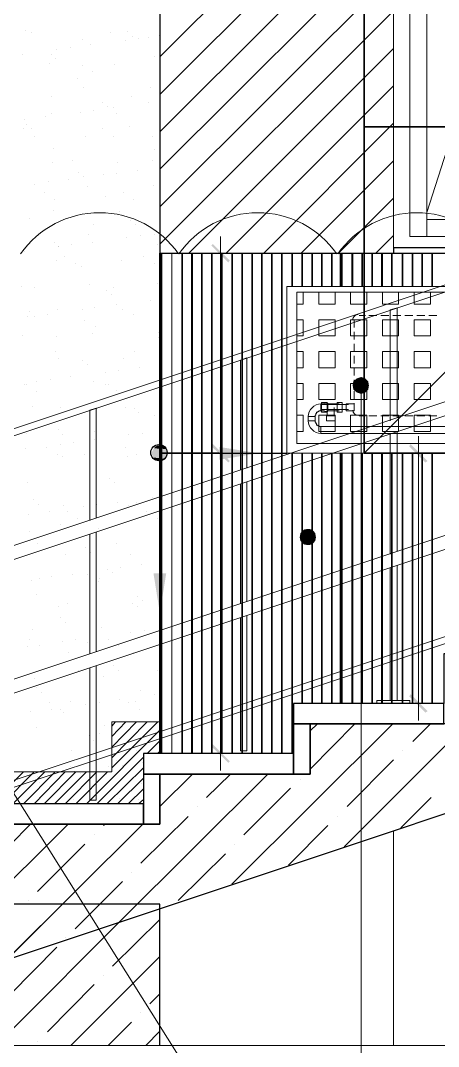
# Model space of a CAD drawing. Header units: millimetres. Extents: x -356862 to 418287, y 0 to 839748.
# Drawn here: x 387918 to 389199, y 771271 to 774415 of the extents above; entities that cross this region are included whole.
import ezdxf

# ---------------------------------------------------------------- set-up
doc = ezdxf.new("R2010")
doc.units = ezdxf.units.MM
doc.layers.add('PDF _Геометрия', color=7, linetype='Continuous', true_color=0xbababa)
doc.layers.add('PDF _Сплошная заливка', color=7, linetype='Continuous', true_color=0xf50000)

msp = doc.modelspace()

# ---------------------------------------------------------------- linework, layer by layer
at = {"color": 1, "lineweight": 35}
for points in [[(388971.1357, 774088.5377), (390971.1357, 774088.5377), (390971.1357, 775088.5377), (388971.1357, 775088.5377)], [(388971.1357, 773088.5377), (390971.1357, 773088.5377), (390971.1357, 774088.5377), (388971.1357, 774088.5377)]]:
    msp.add_lwpolyline(points, close=True, dxfattribs=at)
msp.add_lwpolyline([(388971.1357, 773088.5377), (390971.1357, 775088.5377)], dxfattribs=at)
at = {"layer": 'PDF _Геометрия', "color": 171, "lineweight": 20, "true_color": 0x7f7fff}
for points in [[(388345.2763, 773701.2181), (389061.8742, 773701.2181), (389061.8742, 776463.6924), (390902.0804, 776463.6924), (390902.0804, 773701.2181), (391209.5031, 773701.2181), (391209.5031, 777056.8882), (388345.2763, 777056.8882)], [(389061.8742, 773701.2181), (390902.0804, 773701.2181), (390902.0804, 776463.6924), (389061.8742, 776463.6924)]]:
    msp.add_lwpolyline(points, close=True, dxfattribs=at)
at = {"layer": 'PDF _Геометрия', "color": 24, "lineweight": 18, "true_color": 0xa12502}
msp.add_lwpolyline([(387834.3484, 776463.6924), (388345.2763, 776463.6924), (388345.2763, 772168.4346), (388295.4824, 772168.4346), (388295.4824, 772014.7233), (387834.3484, 772014.7233)], close=True, dxfattribs=at)
at = {"layer": 'PDF _Геометрия', "color": 8, "lineweight": 25, "true_color": 0x767676}
msp.add_lwpolyline([(387834.3484, 776463.6924), (388345.2763, 776463.6924), (388345.2763, 772168.4346), (388295.4824, 772168.4346), (388295.4824, 772014.7233), (387834.3484, 772014.7233)], close=True, dxfattribs=at)
at = {"layer": 'PDF _Геометрия', "color": 7, "lineweight": 9}
msp.add_lwpolyline([(388345.2763, 776463.6924), (388345.2763, 772168.4346)], dxfattribs=at)
at = {"layer": 'PDF _Геометрия', "color": 7, "lineweight": 5}
msp.add_lwpolyline([(389061.8742, 773701.2181), (389061.8742, 776463.6924), (390902.0804, 776463.6924), (390902.0804, 773701.2181)], close=True, dxfattribs=at)
at = {"layer": 'PDF _Геометрия', "color": 252, "lineweight": 5, "true_color": 0x989898}
for points in [[(389163.6268, 776387.9192), (389163.6268, 775082.4553), (389163.6268, 773753.1769), (389111.668, 773753.1769), (389111.668, 775082.4553), (389111.668, 776387.9192), (389111.668, 776463.6924)], [(390852.2866, 774127.713), (390852.2866, 773753.1769), (389163.6268, 773753.1769), (389163.6268, 773805.1357), (390432.2866, 773805.1357)], [(388940.6371, 773495.548), (388940.6371, 773473.8986)], [(388975.2763, 773510.7027), (388955.7917, 773510.7027)], [(389009.9154, 773510.7027), (388986.101, 773510.7027)], [(389046.7196, 773510.7027), (389022.9051, 773510.7027)], [(389083.5237, 773510.7027), (389059.7093, 773510.7027)], [(389120.3278, 773510.7027), (389096.5134, 773510.7027)], [(389157.1319, 773510.7027), (389133.3175, 773510.7027)], [(389193.9361, 773510.7027), (389170.1216, 773510.7027)], [(388940.6371, 773460.9089), (388940.6371, 773437.0944)], [(388940.6371, 773424.1047), (388940.6371, 773400.2903)], [(388940.6371, 773387.3006), (388940.6371, 773363.4862)], [(388940.6371, 773350.4965), (388940.6371, 773326.6821)], [(388940.6371, 773313.6924), (388940.6371, 773289.8779)], [(388940.6371, 773279.0532), (388940.6371, 773253.0738)], [(388940.6371, 773242.2491), (388940.6371, 773218.4346)], [(388955.7917, 773203.28), (388975.2763, 773203.28)], [(388986.101, 773203.28), (389009.9154, 773203.28)], [(389022.9051, 773203.28), (389046.7196, 773203.28)], [(389059.7093, 773203.28), (389083.5237, 773203.28)], [(389096.5134, 773203.28), (389120.3278, 773203.28)], [(389133.3175, 773203.28), (389157.1319, 773203.28)], [(389170.1216, 773203.28), (389193.9361, 773203.28)]]:
    msp.add_lwpolyline(points, dxfattribs=at)
at = {"layer": 'PDF _Геометрия', "color": 254, "lineweight": 5, "true_color": 0xdcdcdc}
for points in [[(389557.6474, 775056.4759), (389163.6268, 773826.7852)], [(388349.6062, 772168.4346), (388349.6062, 773701.2181)], [(388382.0804, 772168.4346), (388382.0804, 773701.2181)], [(388414.5546, 772168.4346), (388414.5546, 773701.2181)], [(388444.8639, 772168.4346), (388444.8639, 773701.2181)], [(388473.0082, 772168.4346), (388473.0082, 773701.2181)], [(388503.3175, 772168.4346), (388503.3175, 773701.2181)], [(388533.6268, 772168.4346), (388533.6268, 773701.2181)], [(388568.266, 772168.4346), (388568.266, 773701.2181)], [(388598.5752, 772168.4346), (388598.5752, 773701.2181)], [(388628.8845, 772168.4346), (388628.8845, 773701.2181)], [(388657.0288, 772168.4346), (388657.0288, 773701.2181)], [(388687.3381, 772168.4346), (388687.3381, 773701.2181)], [(388717.6474, 772168.4346), (388717.6474, 773701.2181)], [(388752.2866, 773599.4656), (388752.2866, 773701.2181)], [(388782.5959, 773599.4656), (388782.5959, 773701.2181)], [(388812.9051, 773599.4656), (388812.9051, 773701.2181)], [(388841.0495, 773599.4656), (388841.0495, 773701.2181)], [(388871.3587, 773599.4656), (388871.3587, 773701.2181)], [(388901.668, 773599.4656), (388901.668, 773701.2181)], [(388936.3072, 773599.4656), (388936.3072, 773701.2181)], [(388966.6165, 773599.4656), (388966.6165, 773701.2181)], [(388996.9257, 773599.4656), (388996.9257, 773701.2181)], [(389025.0701, 773599.4656), (389025.0701, 773701.2181)], [(389055.3794, 773599.4656), (389055.3794, 773701.2181)], [(389090.0185, 773599.4656), (389090.0185, 773701.2181)], [(389120.3278, 773599.4656), (389120.3278, 773701.2181)], [(389150.6371, 773599.4656), (389150.6371, 773701.2181)], [(389178.7814, 773599.4656), (389178.7814, 773701.2181)], [(388752.2866, 772168.4346), (388752.2866, 773088.5377)], [(388782.5959, 772322.146), (388782.5959, 773088.5377)], [(388812.9051, 772322.146), (388812.9051, 773088.5377)], [(388841.0495, 772322.146), (388841.0495, 773088.5377)], [(388871.3587, 772322.146), (388871.3587, 773088.5377)], [(388901.668, 772322.146), (388901.668, 773088.5377)], [(388936.3072, 772322.146), (388936.3072, 773088.5377)], [(388966.6165, 772322.146), (388966.6165, 773088.5377)], [(388996.9257, 772322.146), (388996.9257, 773088.5377)], [(389025.0701, 772322.146), (389025.0701, 773088.5377)], [(389055.3794, 772322.146), (389055.3794, 773088.5377)], [(389090.0185, 772322.146), (389090.0185, 773088.5377)], [(389120.3278, 772322.146), (389120.3278, 773088.5377)], [(389150.6371, 772322.146), (389150.6371, 773088.5377)], [(389178.7814, 772322.146), (389178.7814, 773088.5377)]]:
    msp.add_lwpolyline(points, dxfattribs=at)
at = {"layer": 'PDF _Геометрия', "color": 171, "lineweight": 20, "true_color": 0x7f7fff}
for points in [[(388345.2763, 774303.0738), (389061.8742, 775017.5068)], [(388345.2763, 774188.3315), (389061.8742, 774902.7645)], [(388345.2763, 774073.5893), (389061.8742, 774788.0223)], [(388345.2763, 773958.847), (389061.8742, 774673.28)], [(388345.2763, 773844.1047), (389061.8742, 774558.5377)], [(388345.2763, 773729.3625), (389061.8742, 774443.7955)], [(388434.0391, 773701.2181), (389061.8742, 774329.0532)], [(388548.7814, 773701.2181), (389061.8742, 774214.3109)], [(388663.5237, 773701.2181), (389061.8742, 774099.5687)], [(388778.266, 773701.2181), (389061.8742, 773984.8264)], [(388893.0082, 773701.2181), (389061.8742, 773870.0841)], [(389007.7505, 773701.2181), (389061.8742, 773755.3419)]]:
    msp.add_lwpolyline(points, dxfattribs=at)
at = {"layer": 'PDF _Геометрия', "color": 24, "lineweight": 18, "true_color": 0xa12502}
for points in [[(387933.9361, 774383.1769), (387933.9361, 774383.1769)], [(387951.2556, 774376.6821), (387951.2556, 774376.6821)], [(388193.7299, 774376.6821), (388193.7299, 774376.6821)], [(388245.6886, 774381.012), (388245.6886, 774381.012)], [(388107.1319, 774357.1975), (388107.1319, 774357.1975)], [(388133.1113, 774339.8779), (388133.1113, 774339.8779)], [(388239.1938, 774352.8676), (388239.1938, 774352.8676)], [(388260.8433, 774365.8573), (388260.8433, 774365.8573)], [(388280.3278, 774359.3625), (388280.3278, 774359.3625)], [(388310.6371, 774361.5274), (388310.6371, 774361.5274)], [(388343.1113, 774368.0223), (388343.1113, 774368.0223)], [(387923.1113, 774311.7336), (387923.1113, 774311.7336)], [(388011.8742, 774311.7336), (388011.8742, 774311.7336)], [(388029.1938, 774326.8882), (388029.1938, 774326.8882)], [(388070.3278, 774331.2181), (388070.3278, 774331.2181)], [(388007.5443, 774281.4243), (388007.5443, 774281.4243)], [(388024.8639, 774298.7439), (388024.8639, 774298.7439)], [(388107.1319, 774277.0944), (388107.1319, 774277.0944)], [(388206.7196, 774279.2594), (388206.7196, 774279.2594)], [(388327.9567, 774305.2388), (388327.9567, 774305.2388)], [(388139.6062, 774257.6099), (388139.6062, 774257.6099)], [(388094.1422, 774235.9604), (388094.1422, 774235.9604)], [(388111.4618, 774207.8161), (388111.4618, 774207.8161)], [(388317.1319, 774209.981), (388317.1319, 774209.981)], [(388014.0391, 774181.8367), (388014.0391, 774181.8367)], [(388169.9154, 774164.5171), (388169.9154, 774164.5171)], [(388185.0701, 774151.5274), (388185.0701, 774151.5274)], [(388258.6783, 774181.8367), (388258.6783, 774181.8367)], [(388310.6371, 774162.3522), (388310.6371, 774162.3522)], [(388011.8742, 774129.8779), (388011.8742, 774129.8779)], [(388100.6371, 774134.2078), (388100.6371, 774134.2078)], [(388141.7711, 774138.5377), (388141.7711, 774138.5377)], [(388204.5546, 774147.1975), (388204.5546, 774147.1975)], [(388211.0495, 774129.8779), (388211.0495, 774129.8779)], [(387931.7711, 774110.3934), (387931.7711, 774110.3934)], [(387936.101, 774097.4037), (387936.101, 774097.4037)], [(387994.5546, 774119.0532), (387994.5546, 774119.0532)], [(388252.1835, 774090.9089), (388252.1835, 774090.9089)], [(387927.4412, 774082.2491), (387927.4412, 774082.2491)], [(387951.2556, 774084.414), (387951.2556, 774084.414)], [(387959.9154, 774060.5996), (387959.9154, 774060.5996)], [(388117.9567, 774058.4346), (388117.9567, 774058.4346)], [(388169.9154, 774082.2491), (388169.9154, 774082.2491)], [(388202.3897, 774060.5996), (388202.3897, 774060.5996)], [(388321.4618, 774060.5996), (388321.4618, 774060.5996)], [(388018.369, 774021.6305), (388018.369, 774021.6305)], [(388330.1216, 774019.4656), (388330.1216, 774019.4656)], [(388345.2763, 774006.4759), (388345.2763, 774006.4759)], [(388016.2041, 773980.4965), (388016.2041, 773980.4965)], [(388076.8227, 773984.8264), (388076.8227, 773984.8264)], [(388215.3794, 773980.4965), (388215.3794, 773980.4965)], [(388321.4618, 773986.9913), (388321.4618, 773986.9913)], [(388096.3072, 773950.1872), (388096.3072, 773950.1872)], [(388111.4618, 773937.1975), (388111.4618, 773937.1975)], [(388172.0804, 773941.5274), (388172.0804, 773941.5274)], [(388213.2144, 773945.8573), (388213.2144, 773945.8573)], [(388275.9979, 773954.5171), (388275.9979, 773954.5171)], [(387962.0804, 773913.3831), (387962.0804, 773913.3831)], [(388003.2144, 773919.8779), (388003.2144, 773919.8779)], [(388065.9979, 773926.3728), (388065.9979, 773926.3728)], [(388122.2866, 773906.8882), (388122.2866, 773906.8882)], [(388325.7917, 773909.0532), (388325.7917, 773909.0532)], [(387990.2247, 773887.4037), (387990.2247, 773887.4037)], [(388178.5752, 773874.414), (388178.5752, 773874.414)], [(388232.6989, 773887.4037), (388232.6989, 773887.4037)], [(388022.6989, 773865.7542), (388022.6989, 773865.7542)], [(388265.1732, 773865.7542), (388265.1732, 773865.7542)], [(387944.7608, 773807.3006), (387944.7608, 773807.3006)], [(388020.534, 773831.1151), (388020.534, 773831.1151)], [(388221.8742, 773828.9501), (388221.8742, 773828.9501)], [(388141.7711, 773789.981), (388141.7711, 773789.981)], [(388256.5134, 773802.9707), (388256.5134, 773802.9707)], [(388269.5031, 773789.981), (388269.5031, 773789.981)], [(388126.6165, 773757.5068), (388126.6165, 773757.5068)], [(388243.5237, 773748.847), (388243.5237, 773748.847)], [(388284.6577, 773755.3419), (388284.6577, 773755.3419)], [(388330.1216, 773759.6718), (388330.1216, 773759.6718)], [(388022.6989, 773735.8573), (388022.6989, 773735.8573)], [(388035.6886, 773722.8676), (388035.6886, 773722.8676)], [(388035.6886, 773720.7027), (388035.6886, 773720.7027)], [(388074.6577, 773727.1975), (388074.6577, 773727.1975)], [(388139.6062, 773735.8573), (388139.6062, 773735.8573)], [(388338.7814, 773729.3625), (388338.7814, 773729.3625)], [(387929.6062, 773707.713), (387929.6062, 773707.713)], [(388027.0288, 773679.5687), (388027.0288, 773679.5687)], [(388053.0082, 773692.5584), (388053.0082, 773692.5584)], [(388226.2041, 773679.5687), (388226.2041, 773679.5687)], [(388295.4824, 773692.5584), (388295.4824, 773692.5584)], [(388085.4824, 773670.9089), (388085.4824, 773670.9089)], [(388104.967, 773660.0841), (388104.967, 773660.0841)], [(388327.9567, 773670.9089), (388327.9567, 773670.9089)], [(387920.9464, 773599.4656), (387920.9464, 773599.4656)], [(387962.0804, 773595.1357), (387962.0804, 773595.1357)], [(388130.9464, 773605.9604), (388130.9464, 773605.9604)], [(388180.7402, 773588.6408), (388180.7402, 773588.6408)], [(388204.5546, 773595.1357), (388204.5546, 773595.1357)], [(388336.6165, 773610.2903), (388336.6165, 773610.2903)], [(388195.8948, 773575.6511), (388195.8948, 773575.6511)], [(388317.1319, 773556.1666), (388317.1319, 773556.1666)], [(388031.3587, 773530.1872), (388031.3587, 773530.1872)], [(388107.1319, 773528.0223), (388107.1319, 773528.0223)], [(388146.101, 773534.5171), (388146.101, 773534.5171)], [(388211.0495, 773543.1769), (388211.0495, 773543.1769)], [(388230.534, 773528.0223), (388230.534, 773528.0223)], [(387938.266, 773506.3728), (387938.266, 773506.3728)], [(387946.9257, 773521.5274), (387946.9257, 773521.5274)], [(387962.0804, 773508.5377), (387962.0804, 773508.5377)], [(388001.0495, 773515.0326), (388001.0495, 773515.0326)], [(388115.7917, 773495.548), (388115.7917, 773495.548)], [(388263.0082, 773512.8676), (388263.0082, 773512.8676)], [(388148.266, 773476.0635), (388148.266, 773476.0635)], [(387925.2763, 773450.0841), (387925.2763, 773450.0841)], [(388029.1938, 773445.7542), (388029.1938, 773445.7542)], [(388137.4412, 773456.579), (388137.4412, 773456.579)], [(388340.9464, 773458.7439), (388340.9464, 773458.7439)], [(388340.9464, 773443.5893), (388340.9464, 773443.5893)], [(388024.8639, 773400.2903), (388024.8639, 773400.2903)], [(388267.3381, 773400.2903), (388267.3381, 773400.2903)], [(388035.6886, 773378.6408), (388035.6886, 773378.6408)], [(388107.1319, 773374.3109), (388107.1319, 773374.3109)], [(388234.8639, 773378.6408), (388234.8639, 773378.6408)], [(388122.2866, 773361.3212), (388122.2866, 773361.3212)], [(388178.5752, 773337.5068), (388178.5752, 773337.5068)], [(388219.7093, 773341.8367), (388219.7093, 773341.8367)], [(388282.4928, 773350.4965), (388282.4928, 773350.4965)], [(387968.5752, 773309.3625), (387968.5752, 773309.3625)], [(388009.7093, 773313.6924), (388009.7093, 773313.6924)], [(388072.4928, 773322.3522), (388072.4928, 773322.3522)], [(388141.7711, 773307.1975), (388141.7711, 773307.1975)], [(387931.7711, 773298.5377), (387931.7711, 773298.5377)], [(387936.101, 773300.7027), (387936.101, 773300.7027)], [(387968.5752, 773279.0532), (387968.5752, 773279.0532)], [(388178.5752, 773300.7027), (388178.5752, 773300.7027)], [(388189.4, 773298.5377), (388189.4, 773298.5377)], [(388211.0495, 773281.2181), (388211.0495, 773281.2181)], [(387955.5855, 773231.4243), (387955.5855, 773231.4243)], [(388042.1835, 773229.2594), (388042.1835, 773229.2594)], [(388241.3587, 773229.2594), (388241.3587, 773229.2594)], [(388267.3381, 773227.0944), (388267.3381, 773227.0944)], [(388280.3278, 773214.1047), (388280.3278, 773214.1047)], [(388087.6474, 773205.445), (388087.6474, 773205.445)], [(388330.1216, 773205.445), (388330.1216, 773205.445)], [(387936.101, 773149.1563), (387936.101, 773149.1563)], [(388033.5237, 773159.981), (388033.5237, 773159.981)], [(388046.5134, 773146.9913), (388046.5134, 773146.9913)], [(388146.101, 773155.6511), (388146.101, 773155.6511)], [(388250.0185, 773144.8264), (388250.0185, 773144.8264)], [(388291.1526, 773149.1563), (388291.1526, 773149.1563)], [(388040.0185, 773116.6821), (388040.0185, 773116.6821)], [(388081.1526, 773121.012), (388081.1526, 773121.012)], [(388143.9361, 773129.6718), (388143.9361, 773129.6718)], [(387933.9361, 773103.6924), (387933.9361, 773103.6924)], [(387998.8845, 773105.8573), (387998.8845, 773105.8573)], [(388031.3587, 773084.2078), (388031.3587, 773084.2078)], [(388113.6268, 773084.2078), (388113.6268, 773084.2078)], [(388241.3587, 773105.8573), (388241.3587, 773105.8573)], [(388273.833, 773084.2078), (388273.833, 773084.2078)], [(388046.5134, 773079.8779), (388046.5134, 773079.8779)], [(388245.6886, 773077.713), (388245.6886, 773077.713)], [(387940.4309, 772997.6099), (387940.4309, 772997.6099)], [(388150.4309, 773008.4346), (388150.4309, 773008.4346)], [(388150.4309, 773006.2697), (388150.4309, 773006.2697)], [(388191.5649, 773012.7645), (388191.5649, 773012.7645)], [(388206.7196, 772999.7748), (388206.7196, 772999.7748)], [(387957.7505, 772945.6511), (387957.7505, 772945.6511)], [(387972.9051, 772932.6614), (387972.9051, 772932.6614)], [(388050.8433, 772928.3315), (388050.8433, 772928.3315)], [(388152.5959, 772930.4965), (388152.5959, 772930.4965)], [(388215.3794, 772936.9913), (388215.3794, 772936.9913)], [(388250.0185, 772928.3315), (388250.0185, 772928.3315)], [(388273.833, 772936.9913), (388273.833, 772936.9913)], [(388321.4618, 772952.146), (388321.4618, 772952.146)], [(387942.5959, 772902.3522), (387942.5959, 772902.3522)], [(388007.5443, 772911.012), (388007.5443, 772911.012)], [(388061.668, 772911.012), (388061.668, 772911.012)], [(388111.4618, 772924.0017), (388111.4618, 772924.0017)], [(388304.1422, 772911.012), (388304.1422, 772911.012)], [(388040.0185, 772869.8779), (388040.0185, 772869.8779)], [(388094.1422, 772889.3625), (388094.1422, 772889.3625)], [(388336.6165, 772889.3625), (388336.6165, 772889.3625)], [(387944.7608, 772848.2285), (387944.7608, 772848.2285)], [(388156.9257, 772856.8882), (388156.9257, 772856.8882)], [(387970.7402, 772813.5893), (387970.7402, 772813.5893)], [(388213.2144, 772813.5893), (388213.2144, 772813.5893)], [(388055.1732, 772778.9501), (388055.1732, 772778.9501)], [(388117.9567, 772798.4346), (388117.9567, 772798.4346)], [(388133.1113, 772785.445), (388133.1113, 772785.445)], [(388254.3484, 772778.9501), (388254.3484, 772778.9501)], [(388224.0391, 772737.8161), (388224.0391, 772737.8161)], [(388288.9876, 772746.4759), (388288.9876, 772746.4759)], [(387975.0701, 772705.3419), (387975.0701, 772705.3419)], [(388014.0391, 772709.6718), (388014.0391, 772709.6718)], [(388078.9876, 772718.3315), (388078.9876, 772718.3315)], [(388124.4515, 772716.1666), (388124.4515, 772716.1666)], [(388161.2556, 772705.3419), (388161.2556, 772705.3419)], [(388185.0701, 772731.3212), (388185.0701, 772731.3212)], [(388200.2247, 772722.6614), (388200.2247, 772722.6614)], [(387951.2556, 772698.847), (387951.2556, 772698.847)], [(388156.9257, 772694.5171), (388156.9257, 772694.5171)], [(387966.4103, 772655.548), (387966.4103, 772655.548)], [(388278.1629, 772651.2181), (388278.1629, 772651.2181)], [(388033.5237, 772618.7439), (388033.5237, 772618.7439)], [(388061.668, 772629.5687), (388061.668, 772629.5687)], [(388260.8433, 772627.4037), (388260.8433, 772627.4037)], [(388275.9979, 772618.7439), (388275.9979, 772618.7439)], [(388291.1526, 772638.2285), (388291.1526, 772638.2285)], [(388042.1835, 772584.1047), (388042.1835, 772584.1047)], [(388057.3381, 772571.1151), (388057.3381, 772571.1151)], [(388165.5855, 772555.9604), (388165.5855, 772555.9604)], [(387944.7608, 772519.1563), (387944.7608, 772519.1563)], [(387955.5855, 772547.3006), (387955.5855, 772547.3006)], [(388087.6474, 772516.9913), (388087.6474, 772516.9913)], [(388150.4309, 772525.6511), (388150.4309, 772525.6511)], [(388187.235, 772519.1563), (388187.235, 772519.1563)], [(388256.5134, 772538.6408), (388256.5134, 772538.6408)], [(388297.6474, 772545.1357), (388297.6474, 772545.1357)], [(387940.4309, 772497.5068), (387940.4309, 772497.5068)], [(387977.235, 772499.6718), (387977.235, 772499.6718)], [(388046.5134, 772512.6614), (388046.5134, 772512.6614)], [(388124.4515, 772508.3315), (388124.4515, 772508.3315)], [(388219.7093, 772499.6718), (388219.7093, 772499.6718)], [(388065.9979, 772478.0223), (388065.9979, 772478.0223)], [(388265.1732, 772478.0223), (388265.1732, 772478.0223)], [(388096.3072, 772423.8986), (388096.3072, 772423.8986)], [(388202.3897, 772436.8882), (388202.3897, 772436.8882)], [(388217.5443, 772423.8986), (388217.5443, 772423.8986)], [(388338.7814, 772423.8986), (388338.7814, 772423.8986)], [(387959.9154, 772397.9192), (387959.9154, 772397.9192)], [(388172.0804, 772404.414), (388172.0804, 772404.414)], [(387968.5752, 772369.7748), (387968.5752, 772369.7748)], [(388284.6577, 772361.1151), (388284.6577, 772361.1151)], [(387983.7299, 772354.6202), (387983.7299, 772354.6202)], [(388070.3278, 772328.6408), (388070.3278, 772328.6408)], [(388221.8742, 772332.9707), (388221.8742, 772332.9707)], [(388327.9567, 772348.1254), (388327.9567, 772348.1254)], [(387949.0907, 772298.3315), (387949.0907, 772298.3315)], [(388007.5443, 772324.3109), (388007.5443, 772324.3109)], [(388011.8742, 772304.8264), (388011.8742, 772304.8264)], [(388040.0185, 772302.6614), (388040.0185, 772302.6614)], [(388117.9567, 772319.981), (388117.9567, 772319.981)], [(388159.0907, 772324.3109), (388159.0907, 772324.3109)], [(388250.0185, 772324.3109), (388250.0185, 772324.3109)], [(388269.5031, 772326.4759), (388269.5031, 772326.4759)], [(388282.4928, 772304.8264), (388282.4928, 772304.8264)], [(388050.8433, 772294.0017), (388050.8433, 772294.0017)], [(387966.4103, 772248.5377), (387966.4103, 772248.5377)], [(388176.4103, 772255.0326), (388176.4103, 772255.0326)], [(388128.7814, 772222.5584), (388128.7814, 772222.5584)], [(388141.7711, 772209.5687), (388141.7711, 772209.5687)], [(388159.0907, 772229.0532), (388159.0907, 772229.0532)], [(388074.6577, 772177.0944), (388074.6577, 772177.0944)], [(388273.833, 772177.0944), (388273.833, 772177.0944)], [(388211.0495, 772146.7852), (388211.0495, 772146.7852)], [(388293.3175, 772140.2903), (388293.3175, 772140.2903)], [(388070.3278, 772129.4656), (388070.3278, 772129.4656)], [(388083.3175, 772114.3109), (388083.3175, 772114.3109)], [(388102.802, 772107.8161), (388102.802, 772107.8161)], [(388189.4, 772127.3006), (388189.4, 772127.3006)], [(388230.534, 772131.6305), (388230.534, 772131.6305)], [(387970.7402, 772096.9913), (387970.7402, 772096.9913)], [(387977.235, 772079.6718), (387977.235, 772079.6718)], [(387979.4, 772099.1563), (387979.4, 772099.1563)], [(388020.534, 772105.6511), (388020.534, 772105.6511)], [(388180.7402, 772105.6511), (388180.7402, 772105.6511)], [(388288.9876, 772075.3419), (388288.9876, 772075.3419)], [(387979.4, 772032.0429), (387979.4, 772032.0429)], [(388081.1526, 772027.713), (388081.1526, 772027.713)], [(388221.8742, 772032.0429), (388221.8742, 772032.0429)], [(388280.3278, 772027.713), (388280.3278, 772027.713)]]:
    msp.add_lwpolyline(points, dxfattribs=at)
at = {"layer": 'PDF _Геометрия', "lineweight": 5}
for points in [[(391471.4618, 774333.3831), (378464.4515, 769999.1563), (378464.4515, 770018.6408), (391471.4618, 774355.0326)], [(378618.1629, 769713.3831), (378624.6577, 769693.8986), (378631.1526, 769674.414), (391480.1216, 773956.6821), (391473.6268, 773976.1666), (391467.1319, 773995.6511)], [(378618.1629, 769304.2078), (378624.6577, 769284.7233), (378631.1526, 769265.2388), (391480.1216, 773547.5068), (391473.6268, 773566.9913), (391467.1319, 773586.4759)], [(391302.5959, 773198.9501), (378434.1422, 768912.3522), (378434.1422, 768934.0017), (391302.5959, 773220.5996)]]:
    msp.add_lwpolyline(points, close=True, dxfattribs=at)
at = {"layer": 'PDF _Геометрия', "color": 7, "lineweight": 18}
for points in [[(388531.4618, 773036.579), (388531.4618, 773753.1769)], [(388531.4618, 772116.4759), (388531.4618, 773140.4965)], [(389137.6474, 772270.1872), (389137.6474, 773140.4965)], [(388927.6474, 773088.5377), (389187.4412, 773088.5377)], [(389035.8948, 772322.146), (389187.4412, 772322.146)], [(388397.235, 772168.4346), (388583.4206, 772168.4346)]]:
    msp.add_lwpolyline(points, dxfattribs=at)
at = {"layer": 'PDF _Геометрия', "color": 190, "lineweight": 30, "true_color": 0x7f00ff}
msp.add_lwpolyline([(389061.8742, 773701.2181), (390902.0804, 773701.2181), (390902.0804, 773718.5377), (389061.8742, 773718.5377)], close=True, dxfattribs=at)
at = {"layer": 'PDF _Геометрия', "color": 7, "lineweight": 5}
for points in [[(388345.2763, 773701.2181), (388345.2763, 773701.2181)], [(389061.8742, 771274.3109), (389061.8742, 771932.4553)], [(396957.4412, 771274.3109), (396868.6783, 771274.3109), (392188.0598, 771274.3109), (392151.2556, 771421.5274), (392077.6474, 771124.9295), (392040.8433, 771274.3109), (387360.2247, 771274.3109), (387271.4618, 771274.3109)]]:
    msp.add_lwpolyline(points, dxfattribs=at)
at = {"layer": 'PDF _Геометрия', "color": 150, "lineweight": 30, "true_color": 0x0080ff}
msp.add_lwpolyline([(391209.5031, 773701.2181), (391209.5031, 773088.5377), (391055.7917, 773088.5377), (391055.7917, 772934.8264), (390596.8227, 772934.8264), (390596.8227, 772781.1151), (390135.6886, 772781.1151), (390135.6886, 772627.4037), (389674.5546, 772627.4037), (389674.5546, 772473.6924), (389215.5855, 772473.6924), (389215.5855, 772322.146), (388754.4515, 772322.146), (388754.4515, 772168.4346), (388345.2763, 772168.4346), (388345.2763, 773701.2181)], close=True, dxfattribs=at)
at = {"layer": 'PDF _Геометрия', "color": 254, "lineweight": 5, "true_color": 0xdcdcdc}
for points in [[(388351.7711, 773701.2181), (388351.7711, 772168.4346)], [(388382.0804, 773701.2181), (388382.0804, 772168.4346)], [(388412.3897, 773701.2181), (388412.3897, 772168.4346)], [(388442.6989, 773701.2181), (388442.6989, 772168.4346)], [(388475.1732, 773701.2181), (388475.1732, 772168.4346)], [(388505.4824, 773701.2181), (388505.4824, 772168.4346)], [(388535.7917, 773701.2181), (388535.7917, 772168.4346)], [(388566.101, 773701.2181), (388566.101, 772168.4346)], [(388596.4103, 773701.2181), (388596.4103, 772168.4346)], [(388626.7196, 773701.2181), (388626.7196, 772168.4346)], [(388659.1938, 773701.2181), (388659.1938, 772168.4346)], [(388689.5031, 773701.2181), (388689.5031, 772168.4346)], [(388719.8123, 773701.2181), (388719.8123, 772168.4346)], [(388750.1216, 773701.2181), (388750.1216, 773599.4656)], [(388780.4309, 773701.2181), (388780.4309, 773599.4656)], [(388810.7402, 773701.2181), (388810.7402, 773599.4656)], [(388843.2144, 773701.2181), (388843.2144, 773599.4656)], [(388873.5237, 773701.2181), (388873.5237, 773599.4656)], [(388903.833, 773701.2181), (388903.833, 773599.4656)], [(388934.1422, 773701.2181), (388934.1422, 773599.4656)], [(388964.4515, 773701.2181), (388964.4515, 773599.4656)], [(388994.7608, 773701.2181), (388994.7608, 773599.4656)], [(389027.235, 773701.2181), (389027.235, 773599.4656)], [(389057.5443, 773701.2181), (389057.5443, 773599.4656)], [(389087.8536, 773701.2181), (389087.8536, 773599.4656)], [(389118.1629, 773701.2181), (389118.1629, 773599.4656)], [(389148.4721, 773701.2181), (389148.4721, 773599.4656)], [(389180.9464, 773701.2181), (389180.9464, 773599.4656)], [(388750.1216, 773088.5377), (388750.1216, 772168.4346)], [(388780.4309, 773088.5377), (388780.4309, 772322.146)], [(388810.7402, 773088.5377), (388810.7402, 772322.146)], [(388843.2144, 773088.5377), (388843.2144, 772322.146)], [(388873.5237, 773088.5377), (388873.5237, 772322.146)], [(388903.833, 773088.5377), (388903.833, 772322.146)], [(388934.1422, 773088.5377), (388934.1422, 772322.146)], [(388964.4515, 773088.5377), (388964.4515, 772322.146)], [(388994.7608, 773088.5377), (388994.7608, 772322.146)], [(389027.235, 773088.5377), (389027.235, 772322.146)], [(389057.5443, 773088.5377), (389057.5443, 772322.146)], [(389087.8536, 773088.5377), (389087.8536, 772322.146)], [(389118.1629, 773088.5377), (389118.1629, 772322.146)], [(389148.4721, 773088.5377), (389148.4721, 772322.146)], [(389180.9464, 773088.5377), (389180.9464, 772322.146)]]:
    msp.add_lwpolyline(points, close=True, dxfattribs=at)
at = {"layer": 'PDF _Геометрия', "color": 150, "lineweight": 30, "true_color": 0x0080ff}
for points in [[(388899.5031, 773599.4656), (388899.5031, 773701.2181)], [(388345.2763, 773088.5377), (388734.967, 773088.5377)], [(388899.5031, 772322.146), (388899.5031, 773088.5377)]]:
    msp.add_lwpolyline(points, dxfattribs=at)
at = {"layer": 'PDF _Геометрия', "color": 6, "lineweight": 9}
for points in [[(388734.967, 773599.4656), (391088.266, 773599.4656), (391088.266, 773088.5377), (388734.967, 773088.5377)], [(388765.2763, 773582.146), (391057.9567, 773582.146), (391057.9567, 773118.847), (388765.2763, 773118.847)], [(388882.1835, 773497.713), (388882.1835, 773447.9192), (388832.3897, 773447.9192), (388832.3897, 773497.713)], [(388979.6062, 773497.713), (388979.6062, 773447.9192), (388929.8123, 773447.9192), (388929.8123, 773497.713)], [(389077.0288, 773497.713), (389077.0288, 773447.9192), (389027.235, 773447.9192), (389027.235, 773497.713)], [(389174.4515, 773497.713), (389174.4515, 773447.9192), (389124.6577, 773447.9192), (389124.6577, 773497.713)], [(388882.1835, 773400.2903), (388882.1835, 773350.4965), (388832.3897, 773350.4965), (388832.3897, 773400.2903)], [(388979.6062, 773400.2903), (388979.6062, 773350.4965), (388929.8123, 773350.4965), (388929.8123, 773400.2903)], [(389077.0288, 773400.2903), (389077.0288, 773350.4965), (389027.235, 773350.4965), (389027.235, 773400.2903)], [(389174.4515, 773400.2903), (389174.4515, 773350.4965), (389124.6577, 773350.4965), (389124.6577, 773400.2903)], [(388882.1835, 773302.8676), (388882.1835, 773253.0738), (388832.3897, 773253.0738), (388832.3897, 773302.8676)], [(388979.6062, 773302.8676), (388979.6062, 773253.0738), (388929.8123, 773253.0738), (388929.8123, 773302.8676)], [(389077.0288, 773302.8676), (389077.0288, 773253.0738), (389027.235, 773253.0738), (389027.235, 773302.8676)], [(389174.4515, 773302.8676), (389174.4515, 773253.0738), (389124.6577, 773253.0738), (389124.6577, 773302.8676)], [(388882.1835, 773205.445), (388882.1835, 773155.6511), (388832.3897, 773155.6511), (388832.3897, 773205.445)], [(388979.6062, 773205.445), (388979.6062, 773155.6511), (388929.8123, 773155.6511), (388929.8123, 773205.445)], [(389077.0288, 773205.445), (389077.0288, 773155.6511), (389027.235, 773155.6511), (389027.235, 773205.445)], [(389174.4515, 773205.445), (389174.4515, 773155.6511), (389124.6577, 773155.6511), (389124.6577, 773205.445)]]:
    msp.add_lwpolyline(points, close=True, dxfattribs=at)
for points in [[(388765.2763, 773545.3419), (388784.7608, 773545.3419), (388784.7608, 773582.146)], [(388832.3897, 773582.146), (388832.3897, 773545.3419), (388882.1835, 773545.3419), (388882.1835, 773582.146)], [(388929.8123, 773582.146), (388929.8123, 773545.3419), (388979.6062, 773545.3419), (388979.6062, 773582.146)], [(389027.235, 773582.146), (389027.235, 773545.3419), (389077.0288, 773545.3419), (389077.0288, 773582.146)], [(389124.6577, 773582.146), (389124.6577, 773545.3419), (389174.4515, 773545.3419), (389174.4515, 773582.146)], [(388765.2763, 773497.713), (388784.7608, 773497.713), (388784.7608, 773447.9192), (388765.2763, 773447.9192)], [(388765.2763, 773400.2903), (388784.7608, 773400.2903), (388784.7608, 773350.4965), (388765.2763, 773350.4965)], [(388765.2763, 773302.8676), (388784.7608, 773302.8676), (388784.7608, 773253.0738), (388765.2763, 773253.0738)], [(388765.2763, 773205.445), (388784.7608, 773205.445), (388784.7608, 773155.6511), (388765.2763, 773155.6511)]]:
    msp.add_lwpolyline(points, dxfattribs=at)
at = {"layer": 'PDF _Геометрия', "lineweight": 5}
for points in [[(389051.0495, 773188.1254), (389051.0495, 773528.0223), (389072.6989, 773534.5171), (389072.6989, 773196.7852)], [(388592.0804, 773036.579), (388592.0804, 773374.3109), (388611.5649, 773380.8058), (388611.5649, 773043.0738)], [(388130.9464, 772882.8676), (388130.9464, 773220.5996), (388150.4309, 773227.0944), (388150.4309, 772889.3625)], [(389051.0495, 773146.9913), (389051.0495, 772778.9501)], [(389072.6989, 773153.4862), (389072.6989, 772787.6099)], [(388592.0804, 772993.28), (388592.0804, 772627.4037)], [(388611.5649, 772999.7748), (388611.5649, 772633.8986)], [(388130.9464, 772839.5687), (388130.9464, 772473.6924)], [(388150.4309, 772846.0635), (388150.4309, 772480.1872)], [(389051.0495, 772737.8161), (389051.0495, 772330.8058)], [(389072.6989, 772744.3109), (389072.6989, 772330.8058)], [(388611.5649, 772590.5996), (388611.5649, 772177.0944), (388592.0804, 772177.0944), (388592.0804, 772584.1047)], [(388150.4309, 772436.8882), (388150.4309, 772025.548), (388130.9464, 772025.548), (388130.9464, 772430.3934)], [(388910.3278, 771882.6614), (389440.7402, 772413.0738)], [(389009.9154, 772322.146), (389009.9154, 772330.8058), (389111.668, 772330.8058), (389111.668, 772322.146)], [(388566.101, 771767.9192), (389059.7093, 772259.3625)], [(388806.4103, 772237.713), (388828.0598, 772259.3625)], [(388806.4103, 772120.8058), (388942.802, 772259.3625)], [(389120.3278, 772205.2388), (389174.4515, 772259.3625)], [(389090.0185, 772177.0944), (389090.0185, 772177.0944)], [(388918.9876, 772006.0635), (389061.8742, 772148.9501)], [(388221.8742, 771653.1769), (388676.5134, 772105.6511)], [(388345.2763, 772006.0635), (388444.8639, 772105.6511)], [(388488.1629, 772034.2078), (388561.7711, 772105.6511)], [(388776.101, 772090.4965), (388776.101, 772090.4965)], [(388602.9051, 771919.4656), (388745.7917, 772062.3522)], [(389083.5237, 771941.1151), (389176.6165, 772034.2078)], [(388460.0185, 772006.0635), (388460.0185, 772006.0635)], [(387533.4206, 771423.6924), (388063.833, 771951.9398)], [(387877.6474, 771538.4346), (388293.3175, 771951.9398)], [(387886.3072, 771889.1563), (387949.0907, 771951.9398)], [(388172.0804, 771947.6099), (388178.5752, 771951.9398)], [(388286.8227, 771832.8676), (388431.8742, 771975.7542)], [(388890.8433, 771975.7542), (388890.8433, 771975.7542)], [(388143.9361, 771919.4656), (388143.9361, 771919.4656)], [(388739.2969, 771826.3728), (388860.534, 771947.6099)], [(387970.7402, 771746.2697), (388115.7917, 771891.3212)], [(388574.7608, 771891.3212), (388574.7608, 771891.3212)], [(388401.5649, 771718.1254), (388546.6165, 771861.012)], [(388258.6783, 771804.7233), (388258.6783, 771804.7233)], [(388161.2556, 771707.3006), (388085.4824, 771631.5274), (388230.534, 771776.579)], [(387834.3484, 771495.1357), (388046.5134, 771707.3006)], [(387843.0082, 771274.3109), (388275.9979, 771707.3006)], [(387942.5959, 771718.1254), (387942.5959, 771718.1254)], [(388200.2247, 771516.7852), (388345.2763, 771659.6718)], [(387886.3072, 771430.1872), (388029.1938, 771575.2388)], [(388057.3381, 771603.3831), (388057.3381, 771603.3831)], [(388057.3381, 771603.3831), (388057.3381, 771603.3831)], [(388072.4928, 771274.3109), (388345.2763, 771547.0944)], [(388172.0804, 771488.6408), (388172.0804, 771488.6408)], [(388001.0495, 771315.445), (388143.9361, 771460.4965)], [(388314.967, 771402.0429), (388345.2763, 771432.3522)], [(388286.8227, 771373.8986), (388286.8227, 771373.8986)], [(388187.235, 771274.3109), (388258.6783, 771345.7542)], [(388301.9773, 771274.3109), (388345.2763, 771317.6099)], [(387970.7402, 771287.3006), (387970.7402, 771287.3006)]]:
    msp.add_lwpolyline(points, dxfattribs=at)
at = {"layer": 'PDF _Геометрия', "color": 251, "lineweight": 20, "true_color": 0x545454}
for points in [[(388962.2866, 773270.3934), (388962.2866, 773244.414), (388962.2866, 770352.0429)], [(387165.3794, 773207.6099), (387180.534, 773185.9604), (388962.2866, 770352.0429), (389055.3794, 770352.0429), (391869.8123, 770352.0429)]]:
    msp.add_lwpolyline(points, dxfattribs=at)
at = {"layer": 'PDF _Геометрия', "color": 8, "lineweight": 5, "true_color": 0x808080}
for points in [[(388799.9154, 773201.1151), (388821.5649, 773201.1151), (388821.5649, 773203.28), (388821.5649, 773205.445), (388823.7299, 773205.445), (388823.7299, 773207.6099), (388823.7299, 773209.7748), (388825.8948, 773211.9398), (388825.8948, 773214.1047), (388828.0598, 773214.1047), (388830.2247, 773216.2697), (388832.3897, 773216.2697), (388832.3897, 773218.4346), (388834.5546, 773218.4346), (388836.7196, 773218.4346), (388838.8845, 773218.4346), (388838.8845, 773240.0841, 0.389933919)], [(388838.8845, 773149.1563), (388838.8845, 773170.8058), (388836.7196, 773170.8058), (388834.5546, 773170.8058), (388832.3897, 773172.9707), (388830.2247, 773172.9707), (388828.0598, 773175.1357), (388825.8948, 773175.1357), (388825.8948, 773177.3006), (388825.8948, 773179.4656), (388823.7299, 773179.4656), (388823.7299, 773181.6305), (388823.7299, 773183.7955), (388821.5649, 773183.7955), (388821.5649, 773185.9604), (388821.5649, 773188.1254), (388799.9154, 773188.1254, 0.389933919)]]:
    msp.add_lwpolyline(points, format="xyb", close=True, dxfattribs=at)
for points in [[(388849.7093, 773240.0841), (388838.8845, 773240.0841), (388838.8845, 773229.2594), (388838.8845, 773218.4346), (388849.7093, 773218.4346)], [(388895.1732, 773218.4346), (388860.534, 773218.4346), (388860.534, 773229.2594), (388860.534, 773242.2491), (388849.7093, 773242.2491)], [(388895.1732, 773240.0841), (388860.534, 773240.0841)], [(388940.6371, 773240.0841), (388916.8227, 773240.0841), (388916.8227, 773229.2594), (388916.8227, 773218.4346), (388940.6371, 773218.4346)], [(388858.369, 773237.9192), (388841.0495, 773237.9192), (388923.3175, 773237.9192)], [(388858.369, 773222.7645), (388841.0495, 773222.7645), (388923.3175, 773222.7645)], [(388849.7093, 773216.2697), (388860.534, 773216.2697)], [(388858.369, 773220.5996), (388858.369, 773203.28)], [(388880.0185, 773203.28), (388880.0185, 773229.2594)], [(388903.833, 773237.9192), (388888.6783, 773237.9192)], [(388903.833, 773222.7645), (388888.6783, 773222.7645)]]:
    msp.add_lwpolyline(points, dxfattribs=at)
for points in [[(388841.0495, 773244.414), (388858.369, 773244.414), (388858.369, 773237.9192), (388858.369, 773222.7645), (388858.369, 773214.1047), (388841.0495, 773214.1047), (388841.0495, 773222.7645), (388841.0495, 773237.9192)], [(388888.6783, 773214.1047), (388888.6783, 773222.7645), (388888.6783, 773237.9192), (388888.6783, 773244.414), (388903.833, 773244.414), (388903.833, 773237.9192), (388903.833, 773222.7645), (388903.833, 773214.1047)], [(388821.5649, 773201.1151), (388810.7402, 773201.1151), (388799.9154, 773201.1151), (388799.9154, 773188.1254), (388810.7402, 773188.1254), (388821.5649, 773188.1254)], [(391172.6989, 773159.981), (391172.6989, 773185.9604), (391151.0495, 773185.9604), (391151.0495, 773170.8058), (391135.8948, 773170.8058), (388838.8845, 773170.8058), (388838.8845, 773159.981), (388838.8845, 773149.1563), (391135.8948, 773149.1563), (391135.8948, 773159.981), (391135.8948, 773170.8058), (391135.8948, 773149.1563), (391151.0495, 773149.1563), (391151.0495, 773134.0017), (391172.6989, 773134.0017)], [(388856.2041, 773203.28), (388856.2041, 773188.1254), (388882.1835, 773188.1254), (388882.1835, 773203.28)]]:
    msp.add_lwpolyline(points, close=True, dxfattribs=at)
at = {"layer": 'PDF _Геометрия', "color": 1, "lineweight": 30, "true_color": 0xfa0000}
msp.add_lwpolyline([(388527.1319, 773088.5377), (388345.2763, 773088.5377), (388345.2763, 772720.4965)], dxfattribs=at)
at = {"layer": 'PDF _Геометрия', "color": 7, "lineweight": 18}
msp.add_lwpolyline([(388583.4206, 773088.5377), (388397.235, 773088.5377)], close=True, dxfattribs=at)
at = {"layer": 'PDF _Геометрия', "color": 7, "lineweight": 30}
for points in [[(379241.668, 768659.0532), (391107.7505, 772614.414), (391107.7505, 772874.2078), (390646.6165, 772874.2078), (390646.6165, 772720.4965), (390187.6474, 772720.4965), (390187.6474, 772566.7852), (389726.5134, 772566.7852), (389726.5134, 772413.0738), (389265.3794, 772413.0738), (389265.3794, 772259.3625), (388806.4103, 772259.3625), (388806.4103, 772105.6511), (388345.2763, 772105.6511), (388345.2763, 771951.9398), (387886.3072, 771951.9398)], [(388345.2763, 771274.3109), (388345.2763, 771707.3006), (387834.3484, 771707.3006), (387834.3484, 771274.3109)]]:
    msp.add_lwpolyline(points, dxfattribs=at)
for points in [[(389215.5855, 772322.146), (388754.4515, 772322.146), (388754.4515, 772259.3625), (389215.5855, 772259.3625)], [(388754.4515, 772259.3625), (388754.4515, 772105.6511), (388806.4103, 772105.6511), (388806.4103, 772259.3625)], [(388754.4515, 772168.4346), (388295.4824, 772168.4346), (388295.4824, 772105.6511), (388754.4515, 772105.6511)], [(388295.4824, 772105.6511), (388295.4824, 771951.9398), (388345.2763, 771951.9398), (388345.2763, 772105.6511)], [(388295.4824, 772014.7233), (387834.3484, 772014.7233), (387834.3484, 771951.9398), (388295.4824, 771951.9398)]]:
    msp.add_lwpolyline(points, close=True, dxfattribs=at)
at = {"layer": 'PDF _Геометрия', "color": 84, "lineweight": 20, "true_color": 0x269900}
msp.add_lwpolyline([(387834.3484, 772112.146), (388198.0598, 772112.146), (388198.0598, 772265.8573), (388345.2763, 772265.8573), (388345.2763, 772168.4346), (388295.4824, 772168.4346), (388295.4824, 772014.7233), (387834.3484, 772014.7233)], close=True, dxfattribs=at)
for points in [[(388198.0598, 772252.8676), (388208.8845, 772265.8573)], [(388198.0598, 772220.3934), (388241.3587, 772265.8573)], [(388198.0598, 772187.9192), (388273.833, 772265.8573)], [(388198.0598, 772155.445), (388306.3072, 772265.8573)], [(388198.0598, 772125.1357), (388338.7814, 772265.8573)], [(388120.1216, 772014.7233), (388345.2763, 772239.8779)], [(388306.3072, 772168.4346), (388345.2763, 772207.4037)], [(388336.6165, 772168.4346), (388345.2763, 772174.9295)], [(388152.5959, 772014.7233), (388295.4824, 772157.6099)], [(387834.3484, 772019.0532), (387927.4412, 772112.146)], [(387862.4928, 772014.7233), (387959.9154, 772112.146)], [(387894.967, 772014.7233), (387992.3897, 772112.146)], [(387927.4412, 772014.7233), (388024.8639, 772112.146)], [(387959.9154, 772014.7233), (388055.1732, 772112.146)], [(387990.2247, 772014.7233), (388087.6474, 772112.146)], [(388022.6989, 772014.7233), (388120.1216, 772112.146)], [(388055.1732, 772014.7233), (388152.5959, 772112.146)], [(388087.6474, 772014.7233), (388185.0701, 772112.146)], [(388182.9051, 772014.7233), (388295.4824, 772125.1357)], [(388215.3794, 772014.7233), (388295.4824, 772092.6614)], [(388247.8536, 772014.7233), (388295.4824, 772060.1872)], [(388280.3278, 772014.7233), (388295.4824, 772027.713)]]:
    msp.add_lwpolyline(points, dxfattribs=at)
at = {"layer": 'PDF _Геометрия', "color": 1, "lineweight": 30, "true_color": 0xfa0000}
msp.add_circle((388342.5277, 773090.5485), 24.8983, dxfattribs=at)
at = {"layer": 'PDF _Геометрия', "color": 1, "lineweight": 20}
for centre in [(388160.6654, 773530.0529), (388645.6337, 773530.0529), (389132.7669, 773530.0529)]:
    msp.add_arc(centre, 295.5154, 35.0024359, 144.9975641, dxfattribs=at)
at = {"layer": 'PDF _Геометрия', "color": 8, "lineweight": 5, "true_color": 0x808080}
for centre, start, end in [((388953.0674, 773497.5765), 89.9999572, 180.0000428), ((388953.0674, 773220.452), 179.9999572, 269.9999572)]:
    msp.add_arc(centre, 16.2371, start, end, dxfattribs=at)
at = {"layer": 'PDF _Сплошная заливка', "color": 7, "transparency": 33554559}
for points in [[(388559.6062, 773679.5687), (388503.3175, 773725.0326), (388507.6474, 773729.3625)], [(388555.2763, 773673.0738), (388559.6062, 773679.5687), (388503.3175, 773725.0326)], [(388559.6062, 773064.7233), (388503.3175, 773110.1872), (388507.6474, 773116.6821)], [(388507.6474, 773116.6821), (388503.3175, 773110.1872), (388559.6062, 773064.7233)], [(389165.7917, 773064.7233), (389109.5031, 773110.1872), (389113.833, 773116.6821)], [(388555.2763, 773060.3934), (388559.6062, 773064.7233), (388503.3175, 773110.1872)], [(388503.3175, 773110.1872), (388559.6062, 773064.7233), (388555.2763, 773060.3934)], [(389159.2969, 773060.3934), (389165.7917, 773064.7233), (389109.5031, 773110.1872)], [(389113.833, 772350.2903), (389109.5031, 772343.7955), (389165.7917, 772298.3315)], [(389109.5031, 772343.7955), (389165.7917, 772298.3315), (389159.2969, 772294.0017)], [(388507.6474, 772196.579), (388503.3175, 772190.0841), (388559.6062, 772144.6202)], [(388503.3175, 772190.0841), (388559.6062, 772144.6202), (388555.2763, 772140.2903)]]:
    msp.add_solid(points, dxfattribs=at)
at = {"layer": 'PDF _Сплошная заливка', "color": 251, "true_color": 0x545454, "transparency": 33554559}
for points in [[(388962.2866, 773296.3728), (388938.4721, 773309.3625), (388936.3072, 773296.3728)], [(388949.2969, 773318.0223), (388962.2866, 773296.3728), (388938.4721, 773309.3625)], [(388962.2866, 773322.3522), (388949.2969, 773318.0223), (388962.2866, 773296.3728)], [(388962.2866, 773296.3728), (388975.2763, 773318.0223), (388962.2866, 773322.3522)], [(388983.9361, 773309.3625), (388962.2866, 773296.3728), (388975.2763, 773318.0223)], [(388986.101, 773296.3728), (388983.9361, 773309.3625), (388962.2866, 773296.3728)], [(388936.3072, 773296.3728), (388938.4721, 773283.3831), (388962.2866, 773296.3728)], [(388938.4721, 773283.3831), (388962.2866, 773296.3728), (388949.2969, 773274.7233)], [(388962.2866, 773296.3728), (388949.2969, 773274.7233), (388962.2866, 773270.3934)], [(388962.2866, 773270.3934), (388975.2763, 773274.7233), (388962.2866, 773296.3728)], [(388975.2763, 773274.7233), (388962.2866, 773296.3728), (388983.9361, 773283.3831)], [(388962.2866, 773296.3728), (388983.9361, 773283.3831), (388986.101, 773296.3728)], [(388799.9154, 772830.9089), (388776.101, 772843.8986), (388773.9361, 772830.9089)], [(388773.9361, 772830.9089), (388776.101, 772820.0841), (388799.9154, 772830.9089)], [(388786.9257, 772854.7233), (388799.9154, 772830.9089), (388776.101, 772843.8986)], [(388776.101, 772820.0841), (388799.9154, 772830.9089), (388786.9257, 772809.2594)], [(388799.9154, 772856.8882), (388786.9257, 772854.7233), (388799.9154, 772830.9089)], [(388799.9154, 772830.9089), (388786.9257, 772809.2594), (388799.9154, 772807.0944)], [(388799.9154, 772830.9089), (388812.9051, 772854.7233), (388799.9154, 772856.8882)], [(388821.5649, 772843.8986), (388799.9154, 772830.9089), (388812.9051, 772854.7233)], [(388823.7299, 772830.9089), (388821.5649, 772843.8986), (388799.9154, 772830.9089)], [(388799.9154, 772807.0944), (388812.9051, 772809.2594), (388799.9154, 772830.9089)], [(388812.9051, 772809.2594), (388799.9154, 772830.9089), (388821.5649, 772820.0841)], [(388799.9154, 772830.9089), (388821.5649, 772820.0841), (388823.7299, 772830.9089)]]:
    msp.add_solid(points, dxfattribs=at)
at = {"layer": 'PDF _Сплошная заливка', "color": 1, "true_color": 0xfa0000, "transparency": 33554559}
for points in [[(388323.6268, 773097.1975), (388369.0907, 773092.8676), (388321.4618, 773092.8676)], [(388369.0907, 773092.8676), (388321.4618, 773092.8676), (388369.0907, 773088.5377)], [(388321.4618, 773092.8676), (388369.0907, 773088.5377), (388321.4618, 773088.5377)], [(388369.0907, 773088.5377), (388321.4618, 773088.5377), (388369.0907, 773084.2078)], [(388321.4618, 773088.5377), (388369.0907, 773084.2078), (388321.4618, 773084.2078)], [(388369.0907, 773084.2078), (388321.4618, 773084.2078), (388369.0907, 773079.8779)], [(388321.4618, 773084.2078), (388369.0907, 773079.8779), (388323.6268, 773079.8779)], [(388325.7917, 773101.5274), (388369.0907, 773097.1975), (388323.6268, 773097.1975)], [(388369.0907, 773097.1975), (388323.6268, 773097.1975), (388369.0907, 773092.8676)], [(388327.9567, 773103.6924), (388366.9257, 773101.5274), (388325.7917, 773101.5274)], [(388366.9257, 773101.5274), (388325.7917, 773101.5274), (388369.0907, 773097.1975)], [(388330.1216, 773108.0223), (388362.5959, 773103.6924), (388327.9567, 773103.6924)], [(388362.5959, 773103.6924), (388327.9567, 773103.6924), (388366.9257, 773101.5274)], [(388334.4515, 773110.1872), (388360.4309, 773108.0223), (388330.1216, 773108.0223)], [(388360.4309, 773108.0223), (388330.1216, 773108.0223), (388362.5959, 773103.6924)], [(388338.7814, 773112.3522), (388356.101, 773110.1872), (388334.4515, 773110.1872)], [(388356.101, 773110.1872), (388334.4515, 773110.1872), (388360.4309, 773108.0223)], [(388343.1113, 773112.3522), (388351.7711, 773112.3522), (388338.7814, 773112.3522)], [(388351.7711, 773112.3522), (388338.7814, 773112.3522), (388356.101, 773110.1872)], [(388347.4412, 773112.3522), (388343.1113, 773112.3522), (388351.7711, 773112.3522)], [(388527.1319, 773108.0223), (388648.369, 773088.5377), (388527.1319, 773069.0532)], [(388369.0907, 773079.8779), (388323.6268, 773079.8779), (388366.9257, 773075.548)], [(388323.6268, 773079.8779), (388366.9257, 773075.548), (388325.7917, 773075.548)], [(388366.9257, 773075.548), (388325.7917, 773075.548), (388362.5959, 773071.2181)], [(388325.7917, 773075.548), (388362.5959, 773071.2181), (388327.9567, 773071.2181)], [(388362.5959, 773071.2181), (388327.9567, 773071.2181), (388360.4309, 773069.0532)], [(388327.9567, 773071.2181), (388360.4309, 773069.0532), (388330.1216, 773069.0532)], [(388360.4309, 773069.0532), (388330.1216, 773069.0532), (388356.101, 773066.8882)], [(388330.1216, 773069.0532), (388356.101, 773066.8882), (388334.4515, 773066.8882)], [(388356.101, 773066.8882), (388334.4515, 773066.8882), (388351.7711, 773064.7233)], [(388334.4515, 773066.8882), (388351.7711, 773064.7233), (388338.7814, 773064.7233)], [(388351.7711, 773064.7233), (388338.7814, 773064.7233), (388347.4412, 773064.7233)], [(388338.7814, 773064.7233), (388347.4412, 773064.7233), (388343.1113, 773064.7233)], [(388364.7608, 772720.4965), (388345.2763, 772599.2594), (388325.7917, 772720.4965)]]:
    msp.add_solid(points, dxfattribs=at)

doc.saveas('drawing.dxf')
